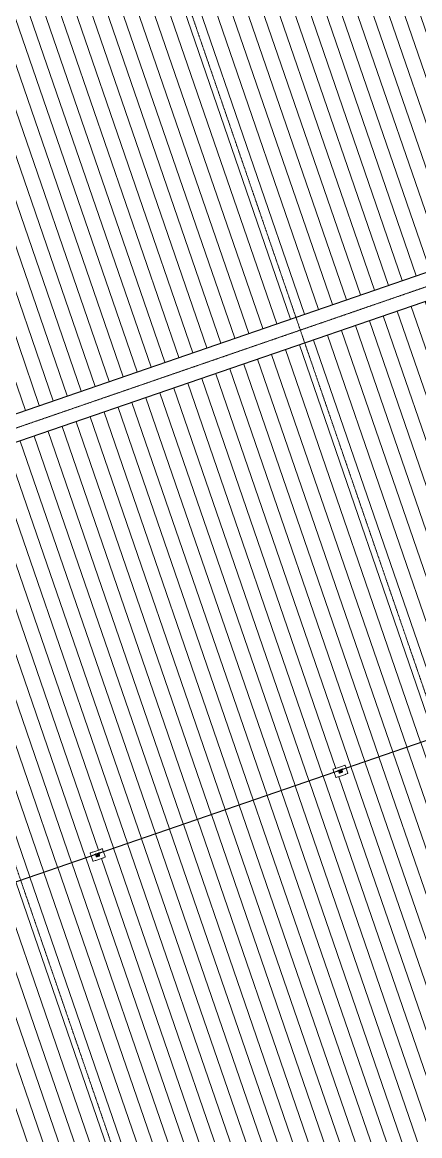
# Model space of a CAD drawing. Header units: millimetres. Extents: x -2478825 to -2336182, y 3945451 to 4053958.
# Drawn here: x -2363289 to -2354326, y 3991203 to 4016303 of the extents above; entities that cross this region are included whole.
import ezdxf

# ---------------------------------------------------------------- set-up
doc = ezdxf.new("R2010")
doc.units = ezdxf.units.MM
doc.linetypes.add('Grid Line', pattern=[21, 12, -3, 3, -3])
for name, color, linetype, lineweight in [('A-ROOF', 132, 'Continuous', 5), ('A-ROOF-PATT', 132, 'Continuous', 5), ('Q-SPCQ', 91, 'Continuous', 5), ('S-GRID', 1, 'Continuous', 5)]:
    doc.layers.add(name, color=color, linetype=linetype, lineweight=lineweight)

# ---------------------------------------------------------------- blocks, each defined once
blk = doc.blocks.new('Static Line_Sayfa_Metal Deck_Pan Mount - Up to 15 _ pitch - Max 2 Users-1845874-ROOF - Part A')
at = {"layer": 'Q-SPCQ'}
for p, q in [((-2350648, 4001334), (-2438250, 3971170)), ((-2438248, 3971163), (-2350646, 4001327)), ((-2356236, 3999482), (-2356283, 3999465)), ((-2356283, 3999465), (-2356236, 3999481)), ((-2356283, 3999465), (-2356283, 3999465)), ((-2356283, 3999465), (-2356280, 3999455)), ((-2356280, 3999456), (-2356280, 3999455)), ((-2356280, 3999455), (-2356261, 3999401)), ((-2356237, 3999481), (-2356274, 3999468)), ((-2356274, 3999468), (-2356238, 3999480)), ((-2356237, 3999481), (-2356224, 3999481)), ((-2356236, 3999481), (-2356236, 3999482)), ((-2356222, 3999481), (-2356236, 3999481)), ((-2356223, 3999481), (-2356066, 3999535)), ((-2356068, 3999535), (-2356222, 3999482)), ((-2356065, 3999472), (-2356185, 3999430)), ((-2356181, 3999418), (-2356061, 3999459)), ((-2356088, 3999465), (-2356163, 3999439)), ((-2356163, 3999439), (-2356163, 3999439)), ((-2356163, 3999439), (-2356163, 3999438)), ((-2356087, 3999464), (-2356088, 3999465)), ((-2356088, 3999465), (-2356087, 3999465)), ((-2356083, 3999452), (-2356069, 3999412)), ((-2356056, 3999543), (-2356067, 3999535)), ((-2356065, 3999535), (-2356055, 3999543)), ((-2356058, 3999473), (-2356063, 3999472)), ((-2356059, 3999460), (-2356055, 3999463)), ((-2356058, 3999473), (-2356057, 3999467)), ((-2356057, 3999467), (-2356055, 3999463)), ((-2356009, 3999560), (-2356056, 3999543)), ((-2356056, 3999543), (-2356009, 3999559)), ((-2356056, 3999543), (-2356056, 3999543)), ((-2356018, 3999556), (-2356055, 3999543)), ((-2356054, 3999544), (-2356018, 3999556)), ((-2356009, 3999559), (-2356009, 3999560)), ((-2356009, 3999559), (-2356006, 3999550)), ((-2356006, 3999550), (-2356006, 3999550)), ((-2356006, 3999550), (-2355988, 3999497)), ((-2355985, 3999489), (-2355947, 3999380)), ((-2356259, 3999394), (-2356221, 3999286)), ((-2356221, 3999286), (-2356218, 3999277)), ((-2356209, 3999280), (-2356218, 3999277)), ((-2356173, 3999292), (-2356209, 3999280)), ((-2356187, 3999429), (-2356191, 3999427)), ((-2356189, 3999422), (-2356191, 3999427)), ((-2356187, 3999417), (-2356189, 3999422)), ((-2356187, 3999417), (-2356183, 3999418)), ((-2356159, 3999292), (-2356172, 3999292)), ((-2356145, 3999386), (-2356159, 3999426)), ((-2356001, 3999347), (-2356158, 3999293)), ((-2356131, 3999407), (-2356131, 3999407)), ((-2356126, 3999377), (-2356079, 3999393)), ((-2356123, 3999409), (-2356123, 3999409)), ((-2356121, 3999409), (-2356121, 3999409)), ((-2356102, 3999416), (-2356102, 3999416)), ((-2356101, 3999416), (-2356101, 3999417)), ((-2356093, 3999420), (-2356093, 3999420)), ((-2355990, 3999355), (-2356000, 3999347)), ((-2355953, 3999368), (-2355989, 3999355)), ((-2355944, 3999371), (-2355952, 3999368)), ((-2355947, 3999380), (-2355944, 3999371)), ((-2361711, 3997596), (-2361758, 3997580)), ((-2361758, 3997580), (-2361711, 3997596)), ((-2361758, 3997580), (-2361758, 3997580)), ((-2361758, 3997580), (-2361755, 3997570)), ((-2361755, 3997570), (-2361755, 3997570)), ((-2361755, 3997570), (-2361736, 3997516)), ((-2361712, 3997596), (-2361749, 3997583)), ((-2361749, 3997583), (-2361713, 3997595)), ((-2361734, 3997510), (-2361696, 3997401)), ((-2361712, 3997595), (-2361699, 3997596)), ((-2361697, 3997596), (-2361711, 3997596)), ((-2361711, 3997596), (-2361711, 3997596)), ((-2361698, 3997596), (-2361541, 3997650)), ((-2361543, 3997649), (-2361697, 3997596)), ((-2361662, 3997544), (-2361666, 3997542)), ((-2361664, 3997537), (-2361666, 3997542)), ((-2361662, 3997532), (-2361664, 3997537)), ((-2361662, 3997532), (-2361658, 3997532)), ((-2361540, 3997587), (-2361660, 3997545)), ((-2361656, 3997533), (-2361536, 3997574)), ((-2361563, 3997580), (-2361638, 3997554)), ((-2361638, 3997554), (-2361638, 3997554)), ((-2361638, 3997554), (-2361638, 3997553)), ((-2361620, 3997501), (-2361634, 3997541)), ((-2361476, 3997461), (-2361633, 3997407)), ((-2361606, 3997522), (-2361606, 3997522)), ((-2361601, 3997492), (-2361554, 3997508)), ((-2361598, 3997524), (-2361598, 3997524)), ((-2361596, 3997524), (-2361596, 3997524)), ((-2361577, 3997530), (-2361578, 3997530)), ((-2361576, 3997531), (-2361576, 3997532)), ((-2361568, 3997535), (-2361568, 3997535)), ((-2361562, 3997579), (-2361563, 3997580)), ((-2361563, 3997580), (-2361563, 3997580)), ((-2361558, 3997567), (-2361544, 3997527)), ((-2361531, 3997658), (-2361542, 3997650)), ((-2361540, 3997650), (-2361530, 3997658)), ((-2361533, 3997588), (-2361538, 3997587)), ((-2361534, 3997575), (-2361530, 3997578)), ((-2361533, 3997588), (-2361532, 3997582)), ((-2361532, 3997582), (-2361530, 3997578)), ((-2361484, 3997675), (-2361531, 3997658)), ((-2361531, 3997658), (-2361484, 3997674)), ((-2361531, 3997658), (-2361531, 3997658)), ((-2361493, 3997671), (-2361530, 3997658)), ((-2361529, 3997659), (-2361493, 3997671)), ((-2361484, 3997674), (-2361484, 3997675)), ((-2361484, 3997674), (-2361481, 3997665)), ((-2361481, 3997665), (-2361481, 3997665)), ((-2361481, 3997665), (-2361462, 3997610)), ((-2361465, 3997470), (-2361475, 3997462)), ((-2361428, 3997482), (-2361464, 3997470)), ((-2361460, 3997604), (-2361422, 3997495)), ((-2361419, 3997486), (-2361427, 3997483)), ((-2361422, 3997495), (-2361419, 3997486)), ((-2361696, 3997401), (-2361693, 3997391)), ((-2361684, 3997395), (-2361693, 3997391)), ((-2361648, 3997407), (-2361684, 3997395)), ((-2361634, 3997407), (-2361647, 3997407))]:
    blk.add_line(p, q, dxfattribs=at)
at = {"layer": 'Q-SPCQ', "flags": 128}
for points in [[(-2356065, 3999472), (-2356065, 3999472), (-2356064, 3999472), (-2356064, 3999472), (-2356063, 3999472), (-2356063, 3999472), (-2356063, 3999472)], [(-2356059, 3999460), (-2356059, 3999460), (-2356059, 3999460), (-2356060, 3999460), (-2356060, 3999460), (-2356060, 3999460), (-2356061, 3999459)], [(-2356187, 3999429), (-2356187, 3999430), (-2356186, 3999430), (-2356186, 3999430), (-2356186, 3999430), (-2356185, 3999430), (-2356185, 3999430)], [(-2356181, 3999418), (-2356181, 3999418), (-2356181, 3999418), (-2356182, 3999418), (-2356182, 3999418), (-2356183, 3999418), (-2356183, 3999418)], [(-2356123, 3999409), (-2356123, 3999408), (-2356122, 3999408), (-2356122, 3999408), (-2356122, 3999407), (-2356122, 3999407), (-2356122, 3999406), (-2356121, 3999406), (-2356121, 3999406), (-2356121, 3999405), (-2356120, 3999405), (-2356120, 3999404), (-2356120, 3999404), (-2356119, 3999404), (-2356119, 3999404), (-2356119, 3999403), (-2356118, 3999403), (-2356118, 3999403), (-2356118, 3999402), (-2356117, 3999402), (-2356117, 3999402), (-2356116, 3999402), (-2356116, 3999402), (-2356115, 3999402), (-2356115, 3999401), (-2356115, 3999401), (-2356114, 3999401), (-2356114, 3999401), (-2356113, 3999401), (-2356113, 3999401), (-2356112, 3999401), (-2356112, 3999401), (-2356111, 3999401), (-2356111, 3999401), (-2356110, 3999401), (-2356110, 3999401), (-2356109, 3999401), (-2356109, 3999401), (-2356108, 3999401), (-2356108, 3999402), (-2356108, 3999402)], [(-2356121, 3999409), (-2356121, 3999409), (-2356121, 3999409), (-2356120, 3999408), (-2356120, 3999408), (-2356120, 3999407), (-2356120, 3999407), (-2356120, 3999407), (-2356119, 3999407), (-2356119, 3999406), (-2356119, 3999406), (-2356119, 3999406), (-2356118, 3999405), (-2356118, 3999405), (-2356118, 3999405), (-2356117, 3999405), (-2356117, 3999404), (-2356117, 3999404), (-2356116, 3999404), (-2356116, 3999404), (-2356116, 3999404), (-2356115, 3999403), (-2356115, 3999403), (-2356115, 3999403), (-2356114, 3999403), (-2356114, 3999403), (-2356114, 3999403), (-2356113, 3999403), (-2356113, 3999403), (-2356112, 3999403), (-2356112, 3999403), (-2356112, 3999403), (-2356111, 3999403), (-2356111, 3999403), (-2356110, 3999403), (-2356110, 3999403), (-2356110, 3999403), (-2356109, 3999403), (-2356109, 3999403), (-2356109, 3999403), (-2356108, 3999403)], [(-2356108, 3999402), (-2356107, 3999402), (-2356107, 3999402), (-2356107, 3999402), (-2356106, 3999402), (-2356106, 3999403), (-2356105, 3999403), (-2356105, 3999403), (-2356105, 3999403), (-2356104, 3999404), (-2356104, 3999404), (-2356104, 3999404), (-2356103, 3999405), (-2356103, 3999405), (-2356103, 3999405), (-2356102, 3999406), (-2356102, 3999406), (-2356102, 3999406), (-2356102, 3999407), (-2356101, 3999407), (-2356101, 3999408), (-2356101, 3999408), (-2356101, 3999409), (-2356101, 3999409), (-2356100, 3999409), (-2356100, 3999410), (-2356100, 3999410), (-2356100, 3999411), (-2356100, 3999411), (-2356100, 3999412), (-2356100, 3999412), (-2356100, 3999413), (-2356100, 3999413), (-2356100, 3999414), (-2356100, 3999414), (-2356100, 3999415), (-2356100, 3999415), (-2356100, 3999415), (-2356100, 3999416), (-2356101, 3999416), (-2356101, 3999416)], [(-2356108, 3999403), (-2356108, 3999403), (-2356108, 3999404), (-2356107, 3999404), (-2356107, 3999404), (-2356107, 3999404), (-2356106, 3999404), (-2356106, 3999404), (-2356106, 3999405), (-2356105, 3999405), (-2356105, 3999405), (-2356105, 3999405), (-2356105, 3999406), (-2356104, 3999406), (-2356104, 3999406), (-2356104, 3999407), (-2356104, 3999407), (-2356103, 3999407), (-2356103, 3999408), (-2356103, 3999408), (-2356103, 3999408), (-2356103, 3999409), (-2356103, 3999409), (-2356102, 3999409), (-2356102, 3999410), (-2356102, 3999410), (-2356102, 3999410), (-2356102, 3999411), (-2356102, 3999411), (-2356102, 3999412), (-2356102, 3999412), (-2356102, 3999412), (-2356102, 3999413), (-2356102, 3999413), (-2356102, 3999414), (-2356102, 3999414), (-2356102, 3999414), (-2356102, 3999415), (-2356102, 3999415), (-2356102, 3999415), (-2356102, 3999416)], [(-2361662, 3997544), (-2361662, 3997544), (-2361661, 3997545), (-2361661, 3997545), (-2361661, 3997545), (-2361660, 3997545), (-2361660, 3997545)], [(-2361656, 3997533), (-2361656, 3997533), (-2361656, 3997533), (-2361657, 3997533), (-2361657, 3997533), (-2361658, 3997533), (-2361658, 3997532)], [(-2361598, 3997524), (-2361598, 3997523), (-2361598, 3997523), (-2361597, 3997522), (-2361597, 3997522), (-2361597, 3997522), (-2361597, 3997521), (-2361596, 3997521), (-2361596, 3997520), (-2361596, 3997520), (-2361595, 3997520), (-2361595, 3997519), (-2361595, 3997519), (-2361594, 3997519), (-2361594, 3997518), (-2361594, 3997518), (-2361593, 3997518), (-2361593, 3997518), (-2361593, 3997517), (-2361592, 3997517), (-2361592, 3997517), (-2361591, 3997517), (-2361591, 3997517), (-2361590, 3997516), (-2361590, 3997516), (-2361590, 3997516), (-2361589, 3997516), (-2361589, 3997516), (-2361588, 3997516), (-2361588, 3997516), (-2361587, 3997516), (-2361587, 3997516), (-2361586, 3997516), (-2361586, 3997516), (-2361585, 3997516), (-2361585, 3997516), (-2361584, 3997516), (-2361584, 3997516), (-2361584, 3997516), (-2361583, 3997516), (-2361583, 3997516)], [(-2361596, 3997524), (-2361596, 3997524), (-2361596, 3997523), (-2361595, 3997523), (-2361595, 3997523), (-2361595, 3997522), (-2361595, 3997522), (-2361595, 3997522), (-2361594, 3997521), (-2361594, 3997521), (-2361594, 3997521), (-2361594, 3997520), (-2361593, 3997520), (-2361593, 3997520), (-2361593, 3997520), (-2361592, 3997519), (-2361592, 3997519), (-2361592, 3997519), (-2361591, 3997519), (-2361591, 3997519), (-2361591, 3997518), (-2361590, 3997518), (-2361590, 3997518), (-2361590, 3997518), (-2361589, 3997518), (-2361589, 3997518), (-2361589, 3997518), (-2361588, 3997518), (-2361588, 3997518), (-2361587, 3997518), (-2361587, 3997517), (-2361587, 3997517), (-2361586, 3997517), (-2361586, 3997518), (-2361585, 3997518), (-2361585, 3997518), (-2361585, 3997518), (-2361584, 3997518), (-2361584, 3997518), (-2361584, 3997518), (-2361584, 3997518)], [(-2361583, 3997516), (-2361582, 3997517), (-2361582, 3997517), (-2361582, 3997517), (-2361581, 3997517), (-2361581, 3997517), (-2361580, 3997518), (-2361580, 3997518), (-2361580, 3997518), (-2361579, 3997518), (-2361579, 3997519), (-2361579, 3997519), (-2361578, 3997519), (-2361578, 3997520), (-2361578, 3997520), (-2361577, 3997520), (-2361577, 3997521), (-2361577, 3997521), (-2361577, 3997522), (-2361576, 3997522), (-2361576, 3997523), (-2361576, 3997523), (-2361576, 3997523), (-2361576, 3997524), (-2361575, 3997524), (-2361575, 3997525), (-2361575, 3997525), (-2361575, 3997526), (-2361575, 3997526), (-2361575, 3997527), (-2361575, 3997527), (-2361575, 3997527), (-2361575, 3997528), (-2361575, 3997528), (-2361575, 3997529), (-2361575, 3997529), (-2361575, 3997530), (-2361575, 3997530), (-2361575, 3997531), (-2361576, 3997531), (-2361576, 3997531)], [(-2361584, 3997518), (-2361583, 3997518), (-2361583, 3997518), (-2361582, 3997518), (-2361582, 3997519), (-2361582, 3997519), (-2361581, 3997519), (-2361581, 3997519), (-2361581, 3997519), (-2361580, 3997520), (-2361580, 3997520), (-2361580, 3997520), (-2361580, 3997521), (-2361579, 3997521), (-2361579, 3997521), (-2361579, 3997521), (-2361579, 3997522), (-2361578, 3997522), (-2361578, 3997522), (-2361578, 3997523), (-2361578, 3997523), (-2361578, 3997523), (-2361578, 3997524), (-2361577, 3997524), (-2361577, 3997525), (-2361577, 3997525), (-2361577, 3997525), (-2361577, 3997526), (-2361577, 3997526), (-2361577, 3997526), (-2361577, 3997527), (-2361577, 3997527), (-2361577, 3997528), (-2361577, 3997528), (-2361577, 3997528), (-2361577, 3997529), (-2361577, 3997529), (-2361577, 3997530), (-2361577, 3997530), (-2361577, 3997530), (-2361577, 3997530)], [(-2361540, 3997587), (-2361540, 3997587), (-2361539, 3997587), (-2361539, 3997587), (-2361538, 3997587), (-2361538, 3997587), (-2361538, 3997587)], [(-2361534, 3997575), (-2361534, 3997575), (-2361534, 3997575), (-2361535, 3997575), (-2361535, 3997575), (-2361536, 3997574), (-2361536, 3997574)]]:
    blk.add_lwpolyline(points, dxfattribs=at)
at = {"layer": 'Q-SPCQ'}
for centre, major_axis, ratio, start_param, end_param in [((-2356270, 3999459), (9.46, 3.26), 0.996195, 1.570796, 3.141593), ((-2356270, 3999459), (9.46, 3.26), 0.996195, 1.570796, 3.141593), ((-2356238, 3999480), (0.946, 0.326), 0.087156, 0.252159, 1.570796), ((-2356237, 3999481), (0.946, 0.326), 0.087156, 0.252159, 1.570796), ((-2356223, 3999481), (0.946, 0.326), 0.087156, 3.393752, 4.712389), ((-2356222, 3999482), (0.946, 0.326), 0.087156, 4.492616, 4.712389), ((-2356222, 3999482), (0.946, 0.326), 0.087156, 3.393752, 3.833298), ((-2356222, 3999416), (66.2, 22.8), 0.087156, 0.229391, 0.458783), ((-2356027, 3999483), (66.2, 22.8), 0.087156, 2.68281, 2.912201), ((-2356068, 3999535), (0.946, 0.326), 0.087156, 4.712389, 4.932162), ((-2356068, 3999535), (0.946, 0.326), 0.087156, 5.59148, 6.031026), ((-2356066, 3999535), (0.946, 0.326), 0.087156, 4.712389, 6.031026), ((-2356055, 3999543), (0.946, 0.326), 0.087156, 1.570796, 2.889433), ((-2356054, 3999544), (0.946, 0.326), 0.087156, 1.570796, 2.889433), ((-2356015, 3999547), (9.46, 3.26), 0.996195, 0, 1.570796), ((-2356015, 3999547), (9.46, 3.26), 0.996195, 0.785398, 1.570796), ((-2356212, 3999289), (9.46, 3.26), 0.996195, 3.141593, 4.712389), ((-2356212, 3999289), (9.46, 3.26), 0.996195, 3.403392, 4.692006), ((-2356173, 3999292), (0.946, 0.326), 0.087156, 0.252159, 1.570796), ((-2356158, 3999293), (0.946, 0.326), 0.087156, 3.393752, 4.712389), ((-2356131, 3999391), (14.2, 4.9), 0.996195, 3.141593, 4.712389), ((-2356131, 3999392), (14.2, 4.9), 0.996195, 3.403392, 4.147516), ((-2356112, 3999414), (18.8, 6.5), 0.996195, 1.570796, 3.141593), ((-2356112, 3999413), (18.8, 6.5), 0.996195, 1.570796, 4.712389), ((-2356112, 3999413), (11.1, 3.8), 0.996195, 1.570796, 4.712389), ((-2356112, 3999413), (18.8, 6.5), 0.996195, 4.712389, 7.853982), ((-2356112, 3999414), (18.8, 6.5), 0.996195, 0, 1.570796), ((-2356112, 3999413), (11.1, 3.8), 0.996195, 4.712389, 7.853982), ((-2356084, 3999408), (14.2, 4.9), 0.996195, 4.712389, 6.283185), ((-2356084, 3999408), (14.2, 4.9), 0.996195, 5.565007, 5.954166), ((-2356001, 3999347), (0.946, 0.326), 0.087156, 4.712389, 6.031026), ((-2355989, 3999355), (0.946, 0.326), 0.087156, 1.570796, 2.889433), ((-2355957, 3999377), (9.46, 3.26), 0.996195, 4.712389, 6.283185), ((-2355957, 3999377), (9.46, 3.26), 0.996195, 4.974188, 6.283185), ((-2361745, 3997574), (9.46, 3.26), 0.996195, 1.570796, 3.141593), ((-2361745, 3997574), (9.46, 3.26), 0.996195, 1.570796, 3.141593), ((-2361713, 3997595), (0.946, 0.326), 0.087156, 0.252159, 1.570796), ((-2361712, 3997596), (0.946, 0.326), 0.087156, 0.252159, 1.570796), ((-2361698, 3997596), (0.946, 0.326), 0.087156, 3.393752, 4.712389), ((-2361697, 3997597), (0.946, 0.326), 0.087156, 4.492616, 4.712389), ((-2361697, 3997597), (0.946, 0.326), 0.087156, 3.393752, 3.833298), ((-2361697, 3997531), (66.2, 22.8), 0.087156, 0.176991, 0.458783), ((-2361606, 3997506), (14.2, 4.9), 0.996195, 3.141593, 4.712389), ((-2361606, 3997506), (14.2, 4.9), 0.996195, 3.403392, 4.147516), ((-2361587, 3997528), (18.8, 6.5), 0.996195, 1.570796, 3.141593), ((-2361587, 3997528), (18.8, 6.5), 0.996195, 1.570796, 4.712389), ((-2361587, 3997528), (11.1, 3.8), 0.996195, 1.570796, 4.712389), ((-2361587, 3997528), (18.8, 6.5), 0.996195, 4.712389, 7.853982), ((-2361587, 3997528), (18.8, 6.5), 0.996195, 0, 1.570796), ((-2361587, 3997528), (11.1, 3.8), 0.996195, 4.712389, 7.853982), ((-2361502, 3997598), (66.2, 22.8), 0.087156, 2.68281, 2.912201), ((-2361559, 3997522), (14.2, 4.9), 0.996195, 4.712389, 6.283185), ((-2361559, 3997523), (14.2, 4.9), 0.996195, 5.565007, 5.954166), ((-2361543, 3997649), (0.946, 0.326), 0.087156, 4.712389, 4.932162), ((-2361543, 3997649), (0.946, 0.326), 0.087156, 5.59148, 6.031026), ((-2361541, 3997650), (0.946, 0.326), 0.087156, 4.712389, 6.031026), ((-2361530, 3997658), (0.946, 0.326), 0.087156, 1.570796, 2.889433), ((-2361529, 3997658), (0.946, 0.326), 0.087156, 1.570796, 2.889433), ((-2361490, 3997662), (9.46, 3.26), 0.996195, 0.785398, 1.570796), ((-2361490, 3997661), (9.46, 3.26), 0.996195, 0, 1.570796), ((-2361476, 3997461), (0.946, 0.326), 0.087156, 4.712389, 6.031026), ((-2361464, 3997470), (0.946, 0.326), 0.087156, 1.570796, 2.889433), ((-2361432, 3997492), (9.46, 3.26), 0.996195, 4.712389, 6.283185), ((-2361432, 3997492), (9.46, 3.26), 0.996195, 4.974188, 6.283185), ((-2361687, 3997404), (9.46, 3.26), 0.996195, 3.141593, 4.712389), ((-2361687, 3997404), (9.46, 3.26), 0.996195, 3.403392, 4.692006), ((-2361648, 3997407), (0.946, 0.326), 0.087156, 0.252159, 1.570796), ((-2361633, 3997407), (0.946, 0.326), 0.087156, 3.393752, 4.712389)]:
    blk.add_ellipse(centre, major_axis=major_axis, ratio=ratio, start_param=start_param, end_param=end_param, dxfattribs=at)
blk = doc.blocks.new('Ridge Capping - Ridge Capping-1882401-ROOF - Part A')
at = {"layer": 'A-ROOF'}
for p, q in [((-2347469, 4012977), (-2452645, 3976761)), ((-2347466, 4012969), (-2452642, 3976754)), ((-2452544, 3976471), (-2347369, 4012686)), ((-2347271, 4012403), (-2452447, 3976188)), ((-2347269, 4012396), (-2452444, 3976181))]:
    blk.add_line(p, q, dxfattribs=at)

msp = doc.modelspace()

# ---------------------------------------------------------------- hatches: boundary and pattern name
at = {"layer": 'A-ROOF-PATT'}
h = msp.add_hatch(dxfattribs=at)
h.set_pattern_fill('FP_2', color=256, style=0, pattern_type=2)
h.set_pattern_definition([(289, (-11344.07, 32944.8), (314.857686, 108.414195), [])])
h.paths.add_polyline_path([(-2452645, 3976761), (-2347469, 4012977), (-2347478, 4013009), (-2353742, 4031486), (-2459017, 3995236), (-2452861, 3977388)])
h.paths.add_polyline_path([(-2449020, 3987609), (-2449020, 3987611), (-2449019, 3987610)])
h.paths.add_polyline_path([(-2446492, 3988481), (-2446491, 3988482), (-2446491, 3988481)])
h.paths.add_polyline_path([(-2355845, 4019694), (-2355845, 4019695), (-2355844, 4019695)])
h.paths.add_polyline_path([(-2353316, 4020564), (-2353315, 4020566), (-2353315, 4020565)])
h.paths.add_polyline_path([(-2450316, 3986980), (-2450402, 3987232), (-2449881, 3987411), (-2449850, 3987324), (-2449703, 3987375), (-2449427, 3987470), (-2449421, 3987473), (-2444766, 3989078), (-2444780, 3989119), (-2444734, 3989135), (-2444723, 3989141), (-2444723, 3989144), (-2444565, 3989198), (-2444565, 3989198), (-2444551, 3989198), (-2444506, 3989213), (-2444491, 3989171), (-2439282, 3990965), (-2439297, 3991007), (-2439250, 3991023), (-2439239, 3991029), (-2439239, 3991032), (-2439082, 3991086), (-2439082, 3991086), (-2439067, 3991086), (-2439022, 3991102), (-2439008, 3991060), (-2433798, 3992853), (-2433813, 3992895), (-2433767, 3992912), (-2433756, 3992918), (-2433756, 3992920), (-2433598, 3992974), (-2433598, 3992974), (-2433584, 3992974), (-2433539, 3992990), (-2433524, 3992948), (-2428315, 3994742), (-2428329, 3994784), (-2428283, 3994800), (-2428272, 3994806), (-2428272, 3994808), (-2428114, 3994862), (-2428114, 3994862), (-2428100, 3994863), (-2428055, 3994878), (-2428041, 3994836), (-2422831, 3996630), (-2422846, 3996672), (-2422800, 3996688), (-2422789, 3996694), (-2422789, 3996696), (-2422631, 3996750), (-2422631, 3996751), (-2422617, 3996751), (-2422572, 3996766), (-2422557, 3996724), (-2417348, 3998518), (-2417362, 3998560), (-2417316, 3998576), (-2417305, 3998582), (-2417305, 3998584), (-2417147, 3998638), (-2417147, 3998639), (-2417133, 3998639), (-2417088, 3998654), (-2417074, 3998612), (-2411864, 4000406), (-2411879, 4000448), (-2411832, 4000464), (-2411822, 4000470), (-2411821, 4000473), (-2411664, 4000527), (-2411664, 4000527), (-2411647, 4000528), (-2411604, 4000543), (-2411590, 4000501), (-2406381, 4002294), (-2406395, 4002336), (-2406349, 4002353), (-2406338, 4002358), (-2406338, 4002361), (-2406180, 4002415), (-2406180, 4002415), (-2406166, 4002415), (-2406121, 4002431), (-2406106, 4002389), (-2400897, 4004183), (-2400912, 4004225), (-2400865, 4004241), (-2400854, 4004247), (-2400854, 4004249), (-2400697, 4004303), (-2400697, 4004303), (-2400682, 4004304), (-2400637, 4004319), (-2400623, 4004277), (-2395413, 4006071), (-2395428, 4006113), (-2395382, 4006129), (-2395371, 4006135), (-2395371, 4006137), (-2395213, 4006191), (-2395213, 4006191), (-2395199, 4006192), (-2395154, 4006207), (-2395139, 4006165), (-2389930, 4007959), (-2389944, 4008001), (-2389898, 4008017), (-2389887, 4008023), (-2389887, 4008025), (-2389729, 4008079), (-2389729, 4008080), (-2389715, 4008080), (-2389670, 4008095), (-2389656, 4008053), (-2384446, 4009847), (-2384461, 4009889), (-2384415, 4009905), (-2384404, 4009911), (-2384404, 4009914), (-2384246, 4009968), (-2384246, 4009968), (-2384232, 4009968), (-2384187, 4009984), (-2384172, 4009942), (-2378963, 4011735), (-2378977, 4011777), (-2378931, 4011794), (-2378920, 4011799), (-2378920, 4011802), (-2378762, 4011856), (-2378762, 4011856), (-2378748, 4011856), (-2378703, 4011872), (-2378689, 4011830), (-2373479, 4013623), (-2373494, 4013665), (-2373447, 4013682), (-2373437, 4013688), (-2373436, 4013690), (-2373279, 4013744), (-2373279, 4013744), (-2373265, 4013745), (-2373219, 4013760), (-2373205, 4013718), (-2367996, 4015512), (-2368010, 4015554), (-2367964, 4015570), (-2367953, 4015576), (-2367953, 4015578), (-2367795, 4015632), (-2367795, 4015632), (-2367781, 4015633), (-2367736, 4015648), (-2367721, 4015606), (-2362512, 4017400), (-2362527, 4017442), (-2362480, 4017458), (-2362469, 4017464), (-2362469, 4017466), (-2362312, 4017520), (-2362312, 4017521), (-2362297, 4017521), (-2362252, 4017536), (-2362238, 4017494), (-2357028, 4019288), (-2357042, 4019330), (-2356997, 4019346), (-2356986, 4019352), (-2356986, 4019355), (-2356828, 4019409), (-2356828, 4019409), (-2356814, 4019409), (-2356769, 4019424), (-2356754, 4019382), (-2351668, 4021133), (-2351698, 4021219), (-2351176, 4021399), (-2351090, 4021147), (-2351612, 4020968), (-2351666, 4021125), (-2352236, 4020928), (-2356752, 4019375), (-2356704, 4019236), (-2356751, 4019220), (-2356764, 4019223), (-2356765, 4019220), (-2356765, 4019219), (-2356922, 4019166), (-2356922, 4019166), (-2356933, 4019157), (-2356978, 4019142), (-2357026, 4019281), (-2362235, 4017487), (-2362187, 4017348), (-2362235, 4017332), (-2362247, 4017334), (-2362248, 4017332), (-2362249, 4017331), (-2362405, 4017278), (-2362405, 4017278), (-2362417, 4017269), (-2362462, 4017253), (-2362509, 4017392), (-2367719, 4015599), (-2367671, 4015460), (-2367719, 4015444), (-2367731, 4015446), (-2367732, 4015443), (-2367733, 4015443), (-2367889, 4015390), (-2367889, 4015389), (-2367900, 4015381), (-2367945, 4015365), (-2367993, 4015504), (-2373202, 4013710), (-2373155, 4013572), (-2373202, 4013556), (-2373215, 4013558), (-2373216, 4013555), (-2373216, 4013555), (-2373372, 4013502), (-2373372, 4013501), (-2373384, 4013493), (-2373429, 4013477), (-2373477, 4013616), (-2378686, 4011822), (-2378638, 4011683), (-2378686, 4011668), (-2378698, 4011670), (-2378699, 4011667), (-2378700, 4011667), (-2378856, 4011613), (-2378856, 4011613), (-2378867, 4011604), (-2378912, 4011589), (-2378960, 4011728), (-2384170, 4009934), (-2384122, 4009795), (-2384169, 4009780), (-2384182, 4009782), (-2384183, 4009779), (-2384183, 4009779), (-2384340, 4009725), (-2384340, 4009725), (-2384351, 4009716), (-2384396, 4009701), (-2384444, 4009840), (-2389653, 4008046), (-2389605, 4007907), (-2389653, 4007891), (-2389665, 4007893), (-2389666, 4007891), (-2389667, 4007890), (-2389823, 4007837), (-2389823, 4007837), (-2389834, 4007828), (-2389879, 4007813), (-2389927, 4007951), (-2395137, 4006158), (-2395089, 4006019), (-2395136, 4006003), (-2395149, 4006005), (-2395150, 4006002), (-2395153, 4006001), (-2395307, 4005949), (-2395307, 4005948), (-2395318, 4005940), (-2395363, 4005924), (-2395411, 4006063), (-2400620, 4004269), (-2400572, 4004131), (-2400620, 4004115), (-2400632, 4004117), (-2400633, 4004114), (-2400634, 4004114), (-2400790, 4004061), (-2400790, 4004060), (-2400802, 4004052), (-2400847, 4004036), (-2400894, 4004175), (-2406104, 4002381), (-2406056, 4002242), (-2406104, 4002227), (-2406116, 4002229), (-2406117, 4002226), (-2406118, 4002226), (-2406274, 4002172), (-2406274, 4002172), (-2406285, 4002163), (-2406330, 4002148), (-2406378, 4002287), (-2411587, 4000493), (-2411540, 4000354), (-2411587, 4000339), (-2411600, 4000341), (-2411601, 4000338), (-2411601, 4000338), (-2411757, 4000284), (-2411757, 4000284), (-2411769, 4000275), (-2411814, 4000260), (-2411862, 4000399), (-2417071, 3998605), (-2417023, 3998466), (-2417071, 3998450), (-2417083, 3998452), (-2417084, 3998450), (-2417085, 3998449), (-2417241, 3998396), (-2417241, 3998396), (-2417252, 3998387), (-2417297, 3998372), (-2417345, 3998510), (-2422555, 3996717), (-2422507, 3996578), (-2422554, 3996562), (-2422567, 3996564), (-2422568, 3996562), (-2422568, 3996561), (-2422725, 3996508), (-2422725, 3996508), (-2422736, 3996499), (-2422781, 3996483), (-2422829, 3996622), (-2428038, 3994828), (-2427990, 3994690), (-2428038, 3994674), (-2428050, 3994676), (-2428051, 3994673), (-2428052, 3994673), (-2428208, 3994620), (-2428208, 3994619), (-2428219, 3994611), (-2428264, 3994595), (-2428312, 3994734), (-2433522, 3992940), (-2433474, 3992801), (-2433521, 3992786), (-2433534, 3992788), (-2433535, 3992785), (-2433535, 3992785), (-2433692, 3992732), (-2433692, 3992731), (-2433703, 3992723), (-2433748, 3992707), (-2433796, 3992846), (-2439005, 3991052), (-2438957, 3990913), (-2439005, 3990898), (-2439017, 3990900), (-2439018, 3990897), (-2439019, 3990897), (-2439175, 3990843), (-2439175, 3990843), (-2439187, 3990834), (-2439232, 3990819), (-2439279, 3990958), (-2444489, 3989164), (-2444441, 3989025), (-2444489, 3989009), (-2444501, 3989012), (-2444502, 3989009), (-2444503, 3989008), (-2444659, 3988955), (-2444659, 3988955), (-2444670, 3988946), (-2444715, 3988931), (-2444765, 3989070), (-2444930, 3989012), (-2449848, 3987316), (-2449794, 3987159), (-2450315, 3986980)])
h.paths.add_polyline_path([(-2448138, 3987908), (-2448127, 3987910), (-2448136, 3987908)])
h.paths.add_polyline_path([(-2445249, 3988903), (-2445238, 3988906), (-2445247, 3988904)])
h.paths.add_polyline_path([(-2354962, 4019992), (-2354952, 4019994), (-2354961, 4019992)])
h.paths.add_polyline_path([(-2352072, 4020986), (-2352062, 4020988), (-2352071, 4020986)])
h = msp.add_hatch(dxfattribs=at)
h.set_pattern_fill('FP_1', color=256, style=0, pattern_type=2)
h.set_pattern_definition([(109, (-11202.03, 32533.07), (-314.857686, -108.414195), [])])
h.paths.add_polyline_path([(-2446076, 3957704), (-2397831, 3974316), (-2397038, 3972013), (-2343541, 3990151), (-2343541, 3999055), (-2343058, 3999185), (-2343370, 4000090), (-2345559, 4000677), (-2343740, 4001164), (-2347571, 4012292), (-2347798, 4012213), (-2452444, 3976181), (-2446071, 3957706)])
h.paths.add_polyline_path([(-2347449, 4002429), (-2347449, 4002428), (-2347451, 4002429)])
h.paths.add_polyline_path([(-2348321, 4002129), (-2348327, 4002126), (-2348326, 4002127)])
h.paths.add_polyline_path([(-2440144, 3970512), (-2440152, 3970508), (-2440144, 3970511)])
h.paths.add_polyline_path([(-2440480, 3970396), (-2440480, 3970395), (-2440481, 3970396)])
h.paths.add_polyline_path([(-2441352, 3970096), (-2441357, 3970093), (-2441357, 3970094)])
h.paths.add_polyline_path([(-2443936, 3969051), (-2444022, 3969303), (-2443500, 3969482), (-2443464, 3969377), (-2438387, 3971126), (-2438408, 3971187), (-2438361, 3971203), (-2438349, 3971201), (-2438348, 3971203), (-2438347, 3971204), (-2438191, 3971257), (-2438191, 3971257), (-2438179, 3971266), (-2438134, 3971281), (-2438112, 3971218), (-2432912, 3973009), (-2432933, 3973072), (-2432886, 3973088), (-2432873, 3973086), (-2432873, 3973088), (-2432872, 3973089), (-2432716, 3973142), (-2432716, 3973143), (-2432704, 3973151), (-2432659, 3973167), (-2432637, 3973103), (-2427437, 3974894), (-2427458, 3974957), (-2427411, 3974973), (-2427398, 3974971), (-2427398, 3974974), (-2427397, 3974974), (-2427241, 3975027), (-2427241, 3975028), (-2427229, 3975036), (-2427184, 3975052), (-2427162, 3974988), (-2421962, 3976779), (-2421983, 3976843), (-2421936, 3976858), (-2421923, 3976856), (-2421922, 3976859), (-2421922, 3976859), (-2421766, 3976913), (-2421766, 3976913), (-2421754, 3976922), (-2421709, 3976937), (-2421687, 3976874), (-2416487, 3978664), (-2416508, 3978728), (-2416461, 3978743), (-2416448, 3978741), (-2416447, 3978744), (-2416436, 3978748), (-2416290, 3978798), (-2416291, 3978798), (-2416279, 3978807), (-2416234, 3978822), (-2416212, 3978759), (-2411012, 3980550), (-2411033, 3980613), (-2410986, 3980629), (-2410973, 3980627), (-2410972, 3980629), (-2410972, 3980630), (-2410815, 3980683), (-2410816, 3980683), (-2410804, 3980692), (-2410759, 3980707), (-2410737, 3980644), (-2405536, 3982435), (-2405558, 3982498), (-2405511, 3982514), (-2405498, 3982512), (-2405497, 3982515), (-2405497, 3982515), (-2405340, 3982568), (-2405340, 3982569), (-2405329, 3982577), (-2405284, 3982593), (-2405262, 3982529), (-2400061, 3984320), (-2400083, 3984383), (-2400036, 3984399), (-2400023, 3984397), (-2400022, 3984400), (-2400022, 3984400), (-2399865, 3984453), (-2399865, 3984454), (-2399854, 3984462), (-2399809, 3984478), (-2399787, 3984414), (-2394586, 3986205), (-2394608, 3986269), (-2394561, 3986284), (-2394548, 3986282), (-2394547, 3986285), (-2394547, 3986285), (-2394390, 3986339), (-2394390, 3986339), (-2394379, 3986348), (-2394334, 3986363), (-2394312, 3986300), (-2389111, 3988090), (-2389133, 3988154), (-2389086, 3988169), (-2389073, 3988167), (-2389072, 3988170), (-2389072, 3988170), (-2388915, 3988224), (-2388915, 3988224), (-2388904, 3988233), (-2388859, 3988248), (-2388837, 3988185), (-2383636, 3989976), (-2383658, 3990039), (-2383611, 3990055), (-2383598, 3990053), (-2383597, 3990055), (-2383597, 3990056), (-2383440, 3990109), (-2383440, 3990109), (-2383429, 3990118), (-2383384, 3990133), (-2383362, 3990070), (-2378161, 3991861), (-2378183, 3991924), (-2378136, 3991940), (-2378123, 3991938), (-2378122, 3991941), (-2378122, 3991941), (-2377965, 3991994), (-2377965, 3991995), (-2377954, 3992003), (-2377909, 3992019), (-2377887, 3991955), (-2372686, 3993746), (-2372708, 3993809), (-2372661, 3993825), (-2372648, 3993823), (-2372647, 3993826), (-2372647, 3993826), (-2372490, 3993879), (-2372490, 3993880), (-2372479, 3993888), (-2372434, 3993904), (-2372412, 3993840), (-2367211, 3995631), (-2367233, 3995695), (-2367186, 3995710), (-2367173, 3995708), (-2367172, 3995711), (-2367172, 3995711), (-2367015, 3995765), (-2367015, 3995765), (-2367004, 3995774), (-2366959, 3995789), (-2366937, 3995726), (-2361736, 3997516), (-2361758, 3997580), (-2361711, 3997595), (-2361698, 3997593), (-2361697, 3997596), (-2361697, 3997596), (-2361540, 3997650), (-2361540, 3997650), (-2361529, 3997659), (-2361484, 3997674), (-2361462, 3997611), (-2356261, 3999402), (-2356283, 3999465), (-2356236, 3999481), (-2356223, 3999479), (-2356222, 3999481), (-2356222, 3999482), (-2356065, 3999535), (-2356065, 3999535), (-2356054, 3999544), (-2356009, 3999559), (-2355987, 3999496), (-2350786, 4001287), (-2350808, 4001350), (-2350761, 4001366), (-2350748, 4001364), (-2350747, 4001367), (-2350746, 4001367), (-2350590, 4001420), (-2350590, 4001421), (-2350579, 4001429), (-2350534, 4001445), (-2350512, 4001381), (-2345436, 4003132), (-2345472, 4003236), (-2344950, 4003416), (-2344863, 4003164), (-2345385, 4002985), (-2345433, 4003124), (-2346492, 4002759), (-2346499, 4002756), (-2350509, 4001373), (-2350469, 4001256), (-2350515, 4001240), (-2350526, 4001234), (-2350526, 4001232), (-2350684, 4001178), (-2350684, 4001178), (-2350698, 4001177), (-2350743, 4001162), (-2350784, 4001279), (-2355984, 3999488), (-2355944, 3999371), (-2355990, 3999355), (-2356001, 3999349), (-2356001, 3999347), (-2356159, 3999293), (-2356159, 3999292), (-2356173, 3999292), (-2356218, 3999277), (-2356259, 3999394), (-2361459, 3997603), (-2361419, 3997486), (-2361465, 3997470), (-2361476, 3997464), (-2361476, 3997461), (-2361634, 3997407), (-2361634, 3997407), (-2361648, 3997407), (-2361693, 3997391), (-2361734, 3997509), (-2366935, 3995718), (-2366894, 3995601), (-2366940, 3995584), (-2366951, 3995579), (-2366951, 3995576), (-2367109, 3995522), (-2367109, 3995522), (-2367123, 3995522), (-2367168, 3995506), (-2367209, 3995624), (-2372410, 3993833), (-2372369, 3993715), (-2372415, 3993699), (-2372426, 3993693), (-2372426, 3993691), (-2372584, 3993637), (-2372584, 3993637), (-2372598, 3993636), (-2372643, 3993621), (-2372684, 3993738), (-2377885, 3991948), (-2377844, 3991830), (-2377890, 3991814), (-2377901, 3991808), (-2377901, 3991806), (-2378059, 3991752), (-2378059, 3991752), (-2378073, 3991751), (-2378118, 3991736), (-2378159, 3991853), (-2383360, 3990062), (-2383319, 3989945), (-2383365, 3989929), (-2383376, 3989923), (-2383376, 3989921), (-2383534, 3989867), (-2383534, 3989866), (-2383548, 3989866), (-2383593, 3989851), (-2383634, 3989968), (-2388835, 3988177), (-2388794, 3988060), (-2388840, 3988044), (-2388851, 3988038), (-2388851, 3988035), (-2389009, 3987981), (-2389009, 3987981), (-2389023, 3987981), (-2389068, 3987965), (-2389109, 3988083), (-2394310, 3986292), (-2394269, 3986175), (-2394315, 3986158), (-2394326, 3986153), (-2394326, 3986150), (-2394484, 3986096), (-2394484, 3986096), (-2394498, 3986096), (-2394543, 3986080), (-2394584, 3986198), (-2399785, 3984407), (-2399744, 3984289), (-2399790, 3984273), (-2399801, 3984267), (-2399801, 3984265), (-2399959, 3984211), (-2399959, 3984211), (-2399973, 3984210), (-2400018, 3984195), (-2400059, 3984312), (-2405260, 3982522), (-2405219, 3982404), (-2405265, 3982388), (-2405276, 3982382), (-2405277, 3982380), (-2405434, 3982326), (-2405434, 3982326), (-2405448, 3982325), (-2405493, 3982310), (-2405534, 3982427), (-2410735, 3980636), (-2410694, 3980519), (-2410740, 3980503), (-2410751, 3980497), (-2410752, 3980495), (-2410909, 3980441), (-2410909, 3980440), (-2410923, 3980440), (-2410969, 3980425), (-2411009, 3980542), (-2416210, 3978751), (-2416169, 3978634), (-2416218, 3978616), (-2416226, 3978612), (-2416227, 3978609), (-2416384, 3978555), (-2416384, 3978555), (-2416398, 3978555), (-2416444, 3978539), (-2416484, 3978657), (-2421685, 3976866), (-2421644, 3976749), (-2421691, 3976732), (-2421701, 3976727), (-2421702, 3976724), (-2421859, 3976670), (-2421859, 3976670), (-2421873, 3976670), (-2421919, 3976654), (-2421959, 3976772), (-2427160, 3974981), (-2427119, 3974863), (-2427166, 3974847), (-2427176, 3974841), (-2427177, 3974839), (-2427334, 3974785), (-2427334, 3974785), (-2427348, 3974784), (-2427394, 3974769), (-2427434, 3974886), (-2432635, 3973096), (-2432594, 3972978), (-2432641, 3972962), (-2432651, 3972956), (-2432652, 3972954), (-2432809, 3972900), (-2432809, 3972900), (-2432823, 3972899), (-2432869, 3972884), (-2432909, 3973001), (-2438110, 3971210), (-2438069, 3971093), (-2438116, 3971077), (-2438126, 3971071), (-2438127, 3971069), (-2438284, 3971015), (-2438284, 3971014), (-2438298, 3971014), (-2438344, 3970999), (-2438386, 3971116), (-2438470, 3971087), (-2438550, 3971060), (-2438555, 3971057), (-2443461, 3969368), (-2443414, 3969230), (-2443935, 3969051)])
h.paths.add_polyline_path([(-2441577, 3970017), (-2441558, 3970025), (-2441567, 3970021), (-2441577, 3970018)])
h.paths.add_polyline_path([(-2441243, 3970134), (-2441233, 3970137), (-2441242, 3970134)])
h.paths.add_polyline_path([(-2438692, 3971010), (-2438673, 3971017), (-2438682, 3971014), (-2438691, 3971010)])
h.paths.add_polyline_path([(-2348547, 4002050), (-2348527, 4002057), (-2348536, 4002054), (-2348546, 4002050)])
h.paths.add_polyline_path([(-2348213, 4002167), (-2348202, 4002169), (-2348212, 4002167)])
h.paths.add_polyline_path([(-2347133, 4002539), (-2347119, 4002543), (-2347129, 4002540)])
h.paths.add_polyline_path([(-2345662, 4003044), (-2345643, 4003051), (-2345652, 4003048), (-2345661, 4003045)])

# ---------------------------------------------------------------- linework, layer by layer
at = {"layer": 'S-GRID', "linetype": 'Grid Line'}
for p, q in [((-2342616, 3967536), (-2369445, 4045453)), ((-2353192, 3967536), (-2378900, 4042198)), ((-2473696, 3969187), (-2347573, 4012616))]:
    msp.add_line(p, q, dxfattribs=at)

# ---------------------------------------------------------------- block references
at = {"layer": 'A-ROOF'}
msp.add_blockref('Ridge Capping - Ridge Capping-1882401-ROOF - Part A', (0, 0), dxfattribs=at)
at = {"layer": 'Q-SPCQ'}
msp.add_blockref('Static Line_Sayfa_Metal Deck_Pan Mount - Up to 15 _ pitch - Max 2 Users-1845874-ROOF - Part A', (0, 0), dxfattribs=at)

doc.saveas('drawing.dxf')
